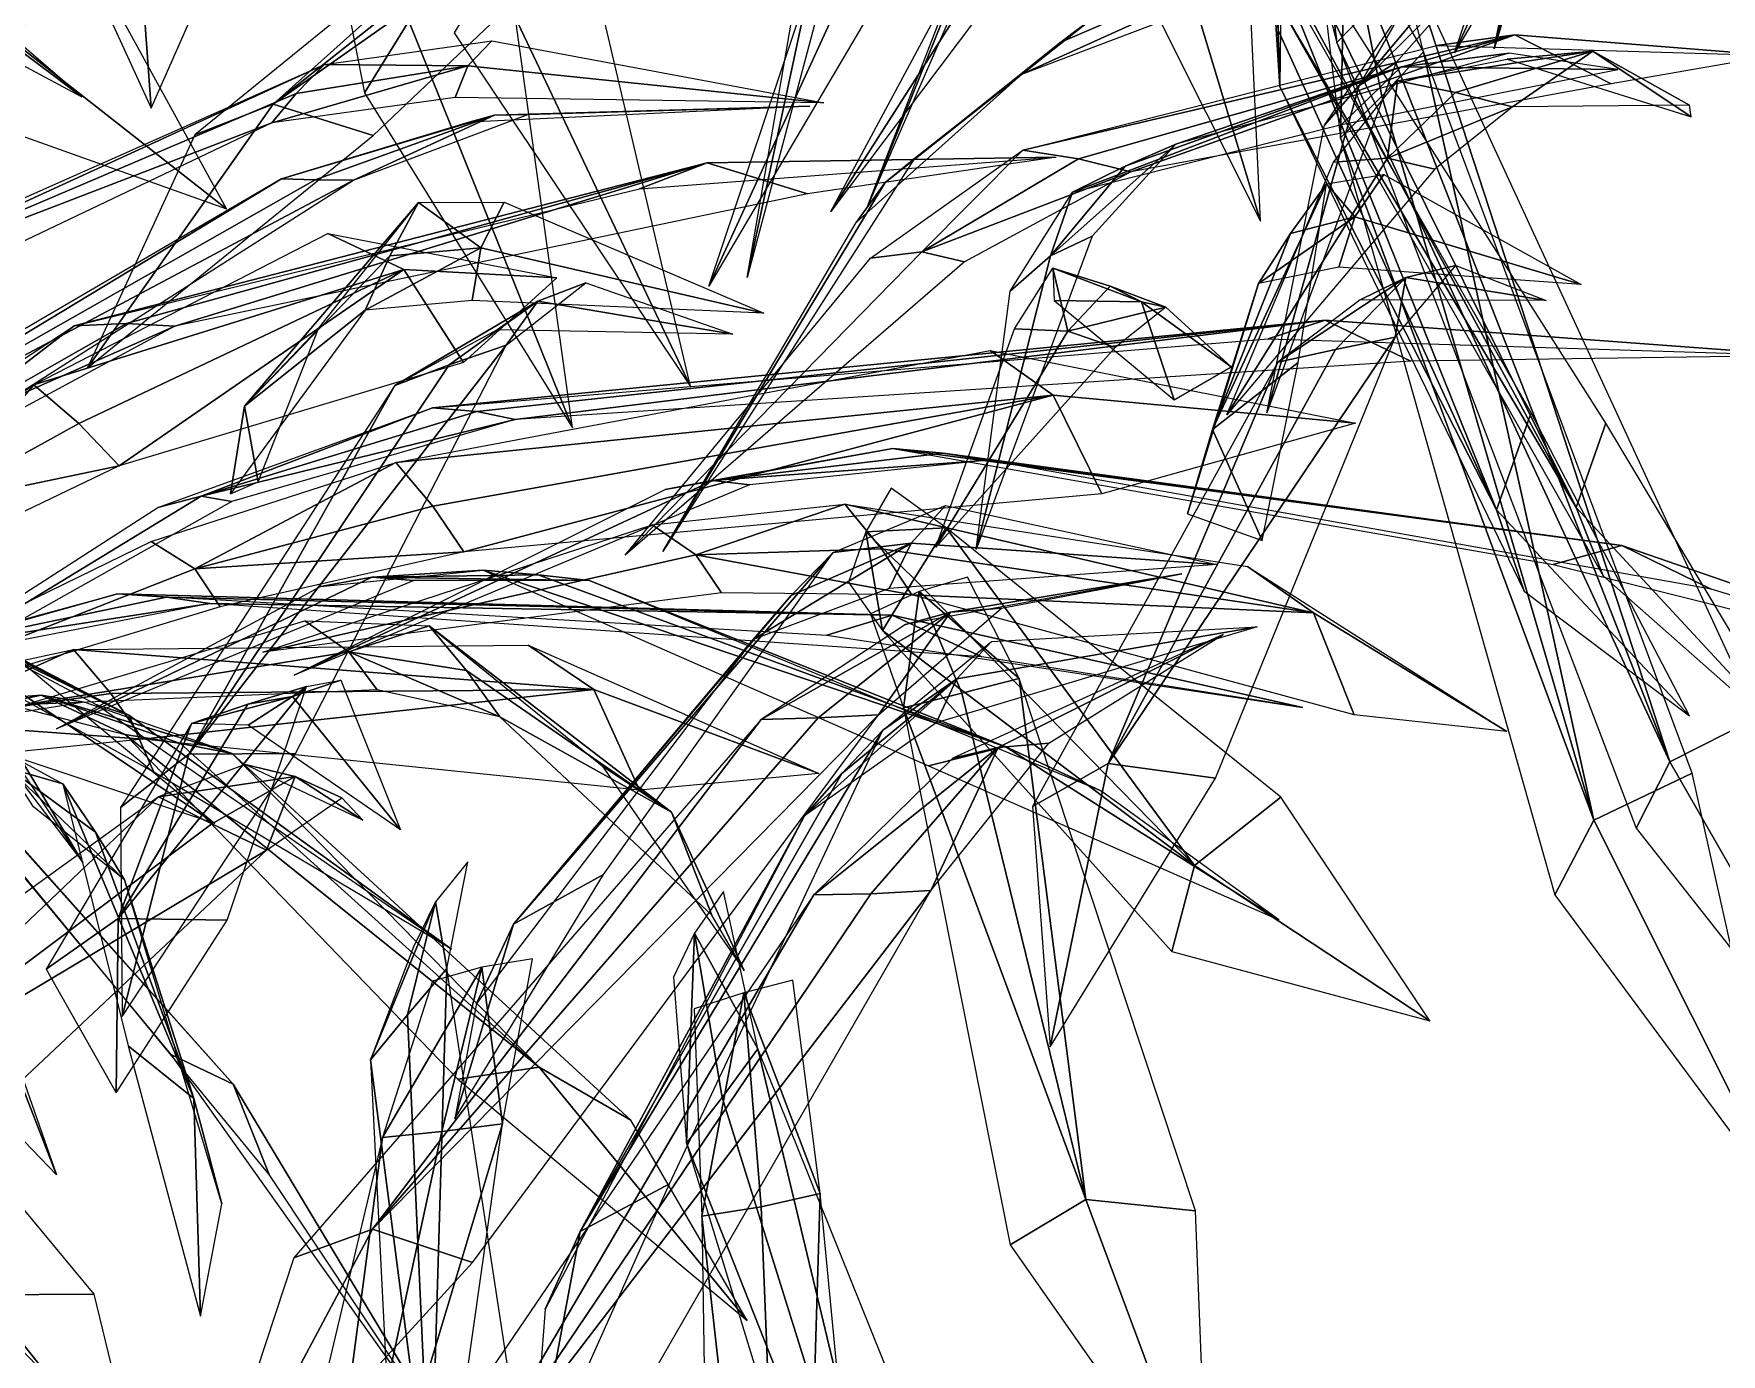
# Model space of a CAD drawing. Extents: x -26.4 to 26.4, y -33.5 to 33.5.
# Drawn here: x 4.64 to 16.14, y -25.41 to -16.41 of the extents above; entities that cross this region are included whole.
import ezdxf

# ---------------------------------------------------------------- set-up
doc = ezdxf.new("R2010")
doc.units = 0

msp = doc.modelspace()

# ---------------------------------------------------------------- linework, layer by layer
at = {"layer": 'weed040', "color": 3}
for points in [[(5.86206, -11.55541, -7.50091), (6.89074, -16.81091, 0.04925), (7.1936, -16.32238, 0.23016)], [(16.02697, -13.15429, -8.16522), (19.07897, -16.5487, -0.19024), (16.2705, -12.82141, -8.20953)], [(15.38317, -13.27258, -5.42523), (15.60876, -13.14404, -5.66107), (14.59216, -16.51245, -9.31915)], [(15.77795, -13.47839, -8.18682), (19.07897, -16.5487, -0.19024), (16.02697, -13.15429, -8.16522)], [(14.59216, -16.51245, -9.31915), (15.17553, -13.53186, -5.26556), (15.38317, -13.27258, -5.42523)], [(15.77795, -13.47839, -8.18682), (18.86657, -17.11267, -0.25213), (19.07897, -16.5487, -0.19024)], [(15.62817, -13.7069, -5.2033), (15.94604, -13.7893, -5.32598), (14.32116, -16.53955, -9.27117)], [(14.32116, -16.53955, -9.27117), (15.26416, -13.75634, -5.14727), (15.62817, -13.7069, -5.2033)], [(2.98144, -14.0039, -7.6137), (4.45214, -16.42749, 1.22808), (5.07434, -16.00634, 1.25848)], [(11.68811, -14.1936, -7.23834), (11.85949, -14.0603, -7.51336), (10.3225, -17.57958, -10.83526)], [(10.3225, -17.57958, -10.83526), (11.53283, -14.45581, -7.03179), (11.68811, -14.1936, -7.23834)], [(8.96679, -14.46899, -3.92376), (5.73315, -17.09875, 4.34051), (6.26892, -16.88818, 4.513)], [(9.35388, -14.44628, -3.79302), (6.26892, -16.88818, 4.513), (9.76513, -14.42761, -3.72967)], [(9.76513, -14.42761, -3.72967), (6.26892, -16.88818, 4.513), (6.95007, -17.10351, 4.75506)], [(8.96679, -14.46899, -3.92376), (6.26892, -16.88818, 4.513), (9.35388, -14.44628, -3.79302)], [(10.07092, -17.6195, -10.73199), (11.65478, -14.67187, -6.92889), (11.99426, -14.60925, -7.05743)], [(11.99426, -14.60925, -7.05743), (12.28503, -14.67773, -7.24053), (10.07092, -17.6195, -10.73199)], [(11.3728, -16.6842, -5.19012), (15.97167, -14.60449, 2.47869), (11.63793, -16.46594, -5.41058)], [(11.3728, -16.6842, -5.19012), (15.72155, -15.03735, 2.81304), (15.97167, -14.60449, 2.47869)], [(11.63793, -16.46594, -5.41058), (15.97167, -14.60449, 2.47869), (11.88732, -16.27697, -5.69)], [(12.99841, -17.68688, 5.16192), (12.86181, -14.70373, 1.42181), (12.17773, -14.96118, 1.2431)], [(13.15515, -15.06079, -11.6336), (13.52062, -16.46777, -10.5368), (13.31994, -14.82788, -11.46405)], [(13.52062, -16.46777, -10.5368), (13.76745, -16.21398, -10.4284), (13.31994, -14.82788, -11.46405)], [(10.13647, -15.09667, -6.19354), (10.33569, -14.92675, -6.42242), (9.5, -18.07031, -10.3189)], [(12.99841, -17.68688, 5.16192), (12.17773, -14.96118, 1.2431), (11.87817, -15.45007, 1.04754)], [(9.5, -18.07031, -10.3189), (9.96435, -15.38818, -6.04595), (10.13647, -15.09667, -6.19354)], [(5.43725, -16.91638, 7.76605), (5.32153, -15.33837, 3.18804), (4.7257, -15.36254, 3.26678)], [(5.43725, -16.91638, 7.76605), (5.94555, -15.76245, 3.15216), (5.32153, -15.33837, 3.18804)], [(13.57739, -15.58374, -9.6026), (14.11059, -16.53259, -6.97686), (13.80737, -15.31787, -9.57769)], [(4.96264, -16.83837, 7.99163), (3.21142, -15.52075, 3.67144), (2.67932, -15.61376, 3.93328)], [(4.96264, -16.83837, 7.99163), (3.84057, -15.87011, 3.44256), (3.21142, -15.52075, 3.67144)], [(9.23852, -18.12963, -10.26544), (10.08337, -15.61193, -5.94927), (10.43676, -15.52185, -6.01519)], [(10.43676, -15.52185, -6.01519), (10.7539, -15.55517, -6.15911), (9.23852, -18.12963, -10.26544)], [(13.13244, -16.77136, -6.99407), (13.12109, -16.38354, -6.85968), (13.04821, -15.44055, -9.58428)], [(13.1427, -15.75659, -9.74835), (13.13244, -16.77136, -6.99407), (13.04821, -15.44055, -9.58428)], [(13.1134, -15.87963, -10.20611), (15.15209, -19.63916, -3.08587), (13.10278, -15.51892, -10.09881)], [(13.10278, -15.51892, -10.09881), (15.15209, -19.63916, -3.08587), (15.35351, -19.06274, -2.78631)], [(13.39392, -15.8562, -9.77178), (13.54516, -17.11743, -7.12335), (13.57739, -15.58374, -9.6026)], [(13.54516, -17.11743, -7.12335), (13.82788, -16.83435, -7.02117), (13.57739, -15.58374, -9.6026)], [(13.57739, -15.58374, -9.6026), (13.82788, -16.83435, -7.02117), (14.11059, -16.53259, -6.97686)], [(9.11328, -18.81408, -1.56939), (8.38305, -15.71044, -4.48883), (7.76416, -15.96789, -4.60711)], [(13.67224, -16.7622, -6.33892), (14.62915, -15.80822, -3.8366), (13.92346, -16.60546, -6.51837)], [(13.67224, -16.7622, -6.33892), (14.31567, -15.99353, -3.63629), (14.62915, -15.80822, -3.8366)], [(9.11328, -18.81408, -1.56939), (7.76416, -15.96789, -4.60711), (7.50268, -16.40148, -4.80999)], [(13.12878, -16.21325, -10.36578), (15.15209, -19.63916, -3.08587), (13.1134, -15.87963, -10.20611)], [(13.12109, -16.38354, -6.85968), (14.609, -19.6549, 1.59759), (13.12585, -15.97485, -6.79083)], [(13.12585, -15.97485, -6.79083), (14.609, -19.6549, 1.59759), (14.84411, -18.99353, 1.86639)], [(13.76745, -16.21398, -10.4284), (15.79003, -21.37316, -4.24053), (14.01464, -15.93347, -10.3764)], [(14.01464, -15.93347, -10.3764), (15.79003, -21.37316, -4.24053), (16.38769, -21.07031, -4.12445)], [(5.94921, -17.60229, 5.68048), (5.07434, -16.00634, 1.25848), (4.45214, -16.42749, 1.22808)], [(8.30981, -19.09423, 4.04205), (7.88684, -16.05615, 0.36968), (7.1936, -16.32238, 0.23016)], [(13.9945, -16.20227, -3.4942), (14.31567, -15.99353, -3.63629), (13.67224, -16.7622, -6.33892)], [(13.12878, -16.21325, -10.36578), (15.3352, -20.10498, -3.29718), (15.15209, -19.63916, -3.08587)], [(13.4353, -17.03173, -6.25762), (13.9945, -16.20227, -3.4942), (13.67224, -16.7622, -6.33892)], [(13.52062, -16.46777, -10.5368), (15.79003, -21.37316, -4.24053), (13.76745, -16.21398, -10.4284)], [(8.30981, -19.09423, 4.04205), (7.1936, -16.32238, 0.23016), (6.89074, -16.81091, 0.04925)], [(10.44152, -17.42211, -7.8565), (11.63793, -16.46594, -5.41058), (11.88732, -16.27697, -5.69)], [(10.44152, -17.42211, -7.8565), (11.88732, -16.27697, -5.69), (10.63891, -17.26135, -8.0982)], [(5.94921, -17.60229, 5.68048), (4.45214, -16.42749, 1.22808), (4.25292, -16.99877, 1.21563)], [(11.38012, -17.20275, -4.99493), (14.73242, -16.41613, 3.51617), (11.75878, -17.26135, -5.14068)], [(11.38012, -17.20275, -4.99493), (14.20178, -16.48937, 3.79412), (14.73242, -16.41613, 3.51617)], [(11.75878, -17.26135, -5.14068), (14.73242, -16.41613, 3.51617), (12.11437, -17.3496, -5.34063)], [(12.11437, -17.3496, -5.34063), (14.73242, -16.41613, 3.51617), (15.39086, -16.75085, 3.37188)], [(13.13244, -16.77136, -6.99407), (14.609, -19.6549, 1.59759), (13.12109, -16.38354, -6.85968)], [(16.49938, -16.55749, 8.02496), (14.73242, -16.41613, 3.51617), (14.20178, -16.48937, 3.79412)], [(16.49938, -16.55749, 8.02496), (15.39086, -16.75085, 3.37188), (14.73242, -16.41613, 3.51617)], [(7.5957, -16.6278, -11.29962), (6.61682, -16.61755, -9.52532), (7.7583, -16.45605, -11.22528)], [(7.5957, -16.6278, -11.29962), (7.7583, -16.45605, -11.22528), (10.02221, -16.87976, -12.87542)], [(11.3728, -16.6842, -5.19012), (11.63793, -16.46594, -5.41058), (10.44152, -17.42211, -7.8565)], [(12.42272, -17.16137, -3.57037), (13.95861, -16.63439, 5.56988), (14.69543, -16.54138, 5.45672)], [(13.52062, -16.46777, -10.5368), (15.56005, -21.82543, -4.44158), (15.79003, -21.37316, -4.24053)], [(13.82788, -16.83435, -7.02117), (15.27185, -21.76904, 0.60003), (14.11059, -16.53259, -6.97686)], [(13.93444, -16.72924, -3.3305), (15.26599, -16.52746, 5.74786), (14.32995, -16.80834, -3.38946)], [(13.93444, -16.72924, -3.3305), (14.68151, -16.58166, 5.89324), (15.26599, -16.52746, 5.74786)], [(15.43518, -16.65197, 10.18267), (14.69543, -16.54138, 5.45672), (13.95861, -16.63439, 5.56988)], [(14.11059, -16.53259, -6.97686), (15.27185, -21.76904, 0.60003), (15.94238, -21.45043, 0.73626)], [(14.32995, -16.80834, -3.38946), (15.26599, -16.52746, 5.74786), (14.71777, -16.90686, -3.51031)], [(15.93469, -16.9746, 10.52545), (15.26599, -16.52746, 5.74786), (14.68151, -16.58166, 5.89324)], [(14.71777, -16.90686, -3.51031), (15.26599, -16.52746, 5.74786), (15.92333, -16.89477, 5.74163)], [(15.93469, -16.9746, 10.52545), (15.92333, -16.89477, 5.74163), (15.26599, -16.52746, 5.74786)], [(6.42382, -16.81567, -9.62567), (3.12353, -18.22082, -4.1651), (6.61682, -16.61755, -9.52532)], [(6.61682, -16.61755, -9.52532), (3.12353, -18.22082, -4.1651), (3.49487, -18.00476, -3.84136)], [(6.2583, -17.01672, -9.75823), (6.42382, -16.81567, -9.62567), (7.5957, -16.6278, -11.29962)], [(7.50927, -16.84387, -11.42376), (6.2583, -17.01672, -9.75823), (7.5957, -16.6278, -11.29962)], [(7.5957, -16.6278, -11.29962), (6.42382, -16.81567, -9.62567), (6.61682, -16.61755, -9.52532)], [(10.02221, -16.87976, -12.87542), (7.50927, -16.84387, -11.42376), (7.5957, -16.6278, -11.29962)], [(11.71887, -17.48803, -3.29278), (13.55102, -17.02844, 5.76947), (13.95861, -16.63439, 5.56988)], [(11.71887, -17.48803, -3.29278), (13.95861, -16.63439, 5.56988), (12.07629, -17.31188, -3.40045)], [(12.07629, -17.31188, -3.40045), (13.95861, -16.63439, 5.56988), (12.42272, -17.16137, -3.57037)], [(13.67224, -16.7622, -6.33892), (13.92346, -16.60546, -6.51837), (13.04272, -18.99353, -10.90924)], [(15.43518, -16.65197, 10.18267), (13.95861, -16.63439, 5.56988), (13.55102, -17.02844, 5.76947)], [(10.24377, -17.69531, -7.71038), (11.3728, -16.6842, -5.19012), (10.44152, -17.42211, -7.8565)], [(13.04272, -18.99353, -10.90924), (13.4353, -17.03173, -6.25762), (13.67224, -16.7622, -6.33892)], [(13.13244, -16.77136, -6.99407), (14.7976, -20.20935, 1.44195), (14.609, -19.6549, 1.59759)], [(13.49682, -17.28479, -6.18402), (13.93444, -16.72924, -3.3305), (13.86523, -17.25732, -6.19976)], [(13.93444, -16.72924, -3.3305), (14.32995, -16.80834, -3.38946), (13.86523, -17.25732, -6.19976)], [(6.2583, -17.01672, -9.75823), (3.12353, -18.22082, -4.1651), (6.42382, -16.81567, -9.62567)], [(5.00146, -18.68701, 8.82623), (6.95007, -17.10351, 4.75506), (6.26892, -16.88818, 4.513)], [(5.00146, -18.68701, 8.82623), (6.26892, -16.88818, 4.513), (5.73315, -17.09875, 4.34051)], [(9.92663, -16.90246, -12.9754), (7.60485, -17.01196, -11.34869), (7.7777, -16.96398, -11.1557)], [(7.7777, -16.96398, -11.1557), (8.00512, -16.95959, -11.04876), (9.92663, -16.90246, -12.9754)], [(13.54516, -17.11743, -7.12335), (15.27185, -21.76904, 0.60003), (13.82788, -16.83435, -7.02117)], [(13.86523, -17.25732, -6.19976), (14.32995, -16.80834, -3.38946), (14.71777, -16.90686, -3.51031)], [(13.86523, -17.25732, -6.19976), (14.71777, -16.90686, -3.51031), (14.1875, -17.33276, -6.31146)], [(6.2583, -17.01672, -9.75823), (2.95471, -18.59033, -4.28961), (3.12353, -18.22082, -4.1651)], [(6.32421, -17.39685, -9.74725), (6.55456, -17.40417, -9.5722), (7.7777, -16.96398, -11.1557)], [(7.60485, -17.01196, -11.34869), (6.32421, -17.39685, -9.74725), (7.7777, -16.96398, -11.1557)], [(7.7777, -16.96398, -11.1557), (6.55456, -17.40417, -9.5722), (6.81604, -17.40783, -9.4367)], [(7.7777, -16.96398, -11.1557), (6.81604, -17.40783, -9.4367), (8.00512, -16.95959, -11.04876)], [(13.54516, -17.11743, -7.12335), (15.00524, -22.27917, 0.42059), (15.27185, -21.76904, 0.60003)], [(11.60607, -17.25, 9.71099), (9.2279, -17.28845, 5.48822), (8.76611, -17.46606, 5.83062)], [(11.60607, -17.25, 9.71099), (9.91015, -17.49902, 5.24285), (9.2279, -17.28845, 5.48822)], [(10.34082, -17.93957, -7.6408), (11.38012, -17.20275, -4.99493), (10.69018, -17.89562, -7.74298)], [(11.38012, -17.20275, -4.99493), (11.75878, -17.26135, -5.14068), (10.69018, -17.89562, -7.74298)], [(11.56726, -17.92199, -6.17449), (12.07629, -17.31188, -3.40045), (12.42272, -17.16137, -3.57037)], [(11.56726, -17.92199, -6.17449), (12.42272, -17.16137, -3.57037), (11.85107, -17.78833, -6.32904)], [(12.77062, -19.00634, -10.89056), (13.49682, -17.28479, -6.18402), (13.86523, -17.25732, -6.19976)], [(13.86523, -17.25732, -6.19976), (14.1875, -17.33276, -6.31146), (12.77062, -19.00634, -10.89056)], [(4.91064, -18.39916, -2.53289), (9.2279, -17.28845, 5.48822), (5.26806, -18.38452, -2.72955)], [(4.91064, -18.39916, -2.53289), (8.76611, -17.46606, 5.83062), (9.2279, -17.28845, 5.48822)], [(5.26806, -18.38452, -2.72955), (9.2279, -17.28845, 5.48822), (5.59838, -18.40246, -2.98077)], [(5.59838, -18.40246, -2.98077), (9.2279, -17.28845, 5.48822), (9.91015, -17.49902, 5.24285)], [(10.44152, -17.42211, -7.8565), (10.63891, -17.26135, -8.0982), (8.92578, -19.93908, -12.05621)], [(10.69018, -17.89562, -7.74298), (11.75878, -17.26135, -5.14068), (12.11437, -17.3496, -5.34063)], [(10.69018, -17.89562, -7.74298), (12.11437, -17.3496, -5.34063), (10.98095, -17.96337, -7.92315)], [(11.71887, -17.48803, -3.29278), (12.07629, -17.31188, -3.40045), (11.56726, -17.92199, -6.17449)], [(13.64294, -17.65759, -7.03729), (13.44958, -17.43164, -4.20977), (13.84033, -17.36938, -7.06732)], [(13.64294, -17.65759, -7.03729), (13.84033, -17.36938, -7.06732), (15.18542, -18.11718, -11.90203)], [(6.32421, -17.39685, -9.74725), (2.26879, -19.7677, -5.13739), (2.59582, -19.65124, -4.88836)], [(6.32421, -17.39685, -9.74725), (2.59582, -19.65124, -4.88836), (6.55456, -17.40417, -9.5722)], [(6.55456, -17.40417, -9.5722), (2.59582, -19.65124, -4.88836), (6.81604, -17.40783, -9.4367)], [(6.81604, -17.40783, -9.4367), (2.59582, -19.65124, -4.88836), (2.99609, -19.84094, -4.591)], [(8.92578, -19.93908, -12.05621), (10.24377, -17.69531, -7.71038), (10.44152, -17.42211, -7.8565)], [(13.44958, -17.43164, -4.20977), (12.67175, -19.10632, 4.88946), (13.25622, -18.65039, 5.03778)], [(13.20495, -17.77038, -4.18707), (12.67175, -19.10632, 4.88946), (13.44958, -17.43164, -4.20977)], [(13.64294, -17.65759, -7.03729), (13.20495, -17.77038, -4.18707), (13.44958, -17.43164, -4.20977)], [(7.25878, -17.55908, -3.20599), (6.07153, -18.94848, 5.89471), (6.5769, -18.41894, 6.05914)], [(7.06359, -17.92382, -3.18585), (6.07153, -18.94848, 5.89471), (7.25878, -17.55908, -3.20599)], [(7.68395, -17.86816, -5.99981), (7.06359, -17.92382, -3.18585), (7.25878, -17.55908, -3.20599)], [(7.68395, -17.86816, -5.99981), (7.25878, -17.55908, -3.20599), (7.84216, -17.55615, -6.03094)], [(7.68395, -17.86816, -5.99981), (7.84216, -17.55615, -6.03094), (9.61389, -18.31384, -10.72943)], [(11.2937, -18.16333, -6.12322), (11.71887, -17.48803, -3.29278), (11.56726, -17.92199, -6.17449)], [(12.98559, -18.11059, -4.23248), (13.20495, -17.77038, -4.18707), (13.64294, -17.65759, -7.03729)], [(13.53271, -18.00109, -7.11822), (12.98559, -18.11059, -4.23248), (13.64294, -17.65759, -7.03729)], [(15.18542, -18.11718, -11.90203), (13.53271, -18.00109, -7.11822), (13.64294, -17.65759, -7.03729)], [(4.63598, -18.80163, -2.27178), (6.64135, -17.76965, 6.70697), (7.15808, -18.01611, 6.52056)], [(8.20178, -18.07214, 11.25054), (7.15808, -18.01611, 6.52056), (6.64135, -17.76965, 6.70697)], [(11.56726, -17.92199, -6.17449), (11.85107, -17.78833, -6.32904), (11.06115, -19.92553, -10.86273)], [(12.98559, -18.11059, -4.23248), (12.67175, -19.10632, 4.88946), (13.20495, -17.77038, -4.18707)], [(6.8944, -18.29223, -3.22576), (6.07153, -18.94848, 5.89471), (7.06359, -17.92382, -3.18585)], [(7.625, -18.22741, -6.06903), (6.8944, -18.29223, -3.22576), (7.68395, -17.86816, -5.99981)], [(6.8944, -18.29223, -3.22576), (7.06359, -17.92382, -3.18585), (7.68395, -17.86816, -5.99981)], [(9.61389, -18.31384, -10.72943), (7.625, -18.22741, -6.06903), (7.68395, -17.86816, -5.99981)], [(8.66723, -19.96398, -11.97271), (10.34082, -17.93957, -7.6408), (10.69018, -17.89562, -7.74298)], [(10.69018, -17.89562, -7.74298), (10.98095, -17.96337, -7.92315), (8.66723, -19.96398, -11.97271)], [(11.06115, -19.92553, -10.86273), (11.2937, -18.16333, -6.12322), (11.56726, -17.92199, -6.17449)], [(4.63598, -18.80163, -2.27178), (7.15808, -18.01611, 6.52056), (4.94323, -19.06604, -2.33917)], [(4.94323, -19.06604, -2.33917), (7.15808, -18.01611, 6.52056), (5.21716, -19.35424, -2.45709)], [(5.21716, -19.35424, -2.45709), (7.15808, -18.01611, 6.52056), (7.5664, -18.64965, 6.54144)], [(8.20178, -18.07214, 11.25054), (7.5664, -18.64965, 6.54144), (7.15808, -18.01611, 6.52056)], [(11.32153, -18.42077, -6.05291), (11.58447, -18.00732, -3.15911), (11.68701, -18.43725, -6.04083)], [(11.58447, -18.00732, -3.15911), (11.59289, -18.22814, 6.09722), (12.18798, -18.23657, 6.00164)], [(11.58447, -18.00732, -3.15911), (12.18798, -18.23657, 6.00164), (11.97448, -18.12963, -3.18548)], [(11.58447, -18.00732, -3.15911), (11.97448, -18.12963, -3.18548), (11.68701, -18.43725, -6.04083)], [(13.98937, -18.07067, -6.96002), (13.91833, -18.47827, -4.14276), (14.33142, -17.98974, -6.95782)], [(13.98937, -18.07067, -6.96002), (14.33142, -17.98974, -6.95782), (14.94738, -18.22741, -11.99066)], [(8.0725, -18.23217, -5.87933), (7.85754, -18.531, -3.05914), (8.39953, -18.10693, -5.86285)], [(8.0725, -18.23217, -5.87933), (8.39953, -18.10693, -5.86285), (9.40148, -18.45776, -10.82684)], [(11.68701, -18.43725, -6.04083), (11.97448, -18.12963, -3.18548), (12.35461, -18.27246, -3.27923)], [(11.97448, -18.12963, -3.18548), (12.18798, -18.23657, 6.00164), (12.35461, -18.27246, -3.27923)], [(12.98559, -18.11059, -4.23248), (12.50109, -19.68164, 4.87811), (12.67175, -19.10632, 4.88946)], [(13.67846, -18.22338, -7.08892), (13.11853, -18.64746, -4.23614), (13.98937, -18.07067, -6.96002)], [(13.11853, -18.64746, -4.23614), (13.51, -18.56176, -4.15594), (13.98937, -18.07067, -6.96002)], [(13.98937, -18.07067, -6.96002), (13.51, -18.56176, -4.15594), (13.91833, -18.47827, -4.14276)], [(14.94738, -18.22741, -11.99066), (13.67846, -18.22338, -7.08892), (13.98937, -18.07067, -6.96002)], [(6.8944, -18.29223, -3.22576), (5.97741, -19.54431, 5.8991), (6.07153, -18.94848, 5.89471)], [(7.09802, -18.80566, -3.19317), (7.46752, -18.66613, -3.0932), (8.0725, -18.23217, -5.87933)], [(7.79418, -18.42663, -6.02325), (7.09802, -18.80566, -3.19317), (8.0725, -18.23217, -5.87933)], [(8.0725, -18.23217, -5.87933), (7.46752, -18.66613, -3.0932), (7.85754, -18.531, -3.05914)], [(9.40148, -18.45776, -10.82684), (7.79418, -18.42663, -6.02325), (8.0725, -18.23217, -5.87933)], [(12.40991, -18.90344, 10.79351), (12.18798, -18.23657, 6.00164), (11.59289, -18.22814, 6.09722)], [(11.68701, -18.43725, -6.04083), (12.35461, -18.27246, -3.27923), (12.00964, -18.54785, -6.13275)], [(12.35461, -18.27246, -3.27923), (12.18798, -18.23657, 6.00164), (12.79846, -18.67858, 6.0324)], [(12.40991, -18.90344, 10.79351), (12.79846, -18.67858, 6.0324), (12.18798, -18.23657, 6.00164)], [(3.64941, -19.22863, -5.05499), (4.91064, -18.39916, -2.53289), (3.97314, -19.12133, -5.20074)], [(3.97314, -19.12133, -5.20074), (5.26806, -18.38452, -2.72955), (5.59838, -18.40246, -2.98077)], [(4.91064, -18.39916, -2.53289), (5.26806, -18.38452, -2.72955), (3.97314, -19.12133, -5.20074)], [(3.97314, -19.12133, -5.20074), (5.59838, -18.40246, -2.98077), (4.24487, -19.12939, -5.42083)], [(7.35363, -18.95874, -3.85638), (13.44152, -18.36181, 2.98297), (7.65612, -18.9851, -4.12847)], [(7.35363, -18.95874, -3.85638), (13.05078, -18.48962, 3.42169), (13.44152, -18.36181, 2.98297)], [(7.65612, -18.9851, -4.12847), (13.44152, -18.36181, 2.98297), (7.9187, -19.03857, -4.44525)], [(7.9187, -19.03857, -4.44525), (13.44152, -18.36181, 2.98297), (14.02526, -18.64013, 2.59625)], [(16.69018, -18.60241, 6.5711), (13.44152, -18.36181, 2.98297), (13.05078, -18.48962, 3.42169)], [(16.69018, -18.60241, 6.5711), (14.02526, -18.64013, 2.59625), (13.44152, -18.36181, 2.98297)], [(6.16455, -19.46264, 10.70819), (6.5769, -18.41894, 6.05914), (6.07153, -18.94848, 5.89471)], [(10.78686, -19.90905, -10.86785), (11.32153, -18.42077, -6.05291), (11.68701, -18.43725, -6.04083)], [(11.68701, -18.43725, -6.04083), (12.00964, -18.54785, -6.13275), (10.78686, -19.90905, -10.86785)], [(13.51, -18.56176, -4.15594), (11.9602, -21.38452, 4.45294), (13.91833, -18.47827, -4.14276)], [(13.91833, -18.47827, -4.14276), (11.9602, -21.38452, 4.45294), (12.69335, -21.48413, 4.60382)], [(7.85754, -18.531, -3.05914), (5.69396, -21.3197, 5.52557), (6.42053, -21.31494, 5.72589)], [(7.46752, -18.66613, -3.0932), (5.69396, -21.3197, 5.52557), (7.85754, -18.531, -3.05914)], [(7.10314, -19.33154, -3.53338), (11.15527, -18.56835, 4.75286), (11.58593, -18.87231, 4.46392)], [(13.64624, -19.06384, 8.84454), (11.58593, -18.87231, 4.46392), (11.15527, -18.56835, 4.75286)], [(13.11853, -18.64746, -4.23614), (11.9602, -21.38452, 4.45294), (13.51, -18.56176, -4.15594)], [(0.71606, -18.66796, -9.58868), (5.28454, -21.05529, -5.58343), (0.84533, -18.80053, -9.81463)], [(0.71606, -18.66796, -9.58868), (5.06555, -20.98425, -5.22161), (5.28454, -21.05529, -5.58343)], [(7.09802, -18.80566, -3.19317), (5.69396, -21.3197, 5.52557), (7.46752, -18.66613, -3.0932)], [(13.11853, -18.64746, -4.23614), (11.44421, -21.67639, 4.35186), (11.9602, -21.38452, 4.45294)], [(13.01123, -19.86364, 9.66229), (13.25622, -18.65039, 5.03778), (12.67175, -19.10632, 4.88946)], [(0.84533, -18.80053, -9.81463), (5.28454, -21.05529, -5.58343), (0.93469, -18.92761, -10.06622)], [(3.6007, -19.46813, -4.9389), (4.63598, -18.80163, -2.27178), (3.93505, -19.62304, -4.98211)], [(4.63598, -18.80163, -2.27178), (4.94323, -19.06604, -2.33917), (3.93505, -19.62304, -4.98211)], [(7.09802, -18.80566, -3.19317), (5.22778, -21.68298, 5.40399), (5.69396, -21.3197, 5.52557)], [(0.93469, -18.92761, -10.06622), (5.28454, -21.05529, -5.58343), (5.4541, -21.44274, -5.91302)], [(5.48193, -19.63879, -6.01922), (7.35363, -18.95874, -3.85638), (5.77636, -19.56115, -6.23345)], [(7.35363, -18.95874, -3.85638), (7.65612, -18.9851, -4.12847), (5.77636, -19.56115, -6.23345)], [(6.16455, -19.46264, 10.70819), (6.07153, -18.94848, 5.89471), (5.97741, -19.54431, 5.8991)], [(7.10314, -19.33154, -3.53338), (11.58593, -18.87231, 4.46392), (7.35729, -19.62963, -3.65899)], [(7.35729, -19.62963, -3.65899), (11.58593, -18.87231, 4.46392), (7.56713, -19.94165, -3.83184)], [(7.56713, -19.94165, -3.83184), (11.58593, -18.87231, 4.46392), (11.91845, -19.54431, 4.40972)], [(13.64624, -19.06384, 8.84454), (11.91845, -19.54431, 4.40972), (11.58593, -18.87231, 4.46392)], [(3.93505, -19.62304, -4.98211), (4.94323, -19.06604, -2.33917), (5.21716, -19.35424, -2.45709)], [(5.77636, -19.56115, -6.23345), (7.65612, -18.9851, -4.12847), (7.9187, -19.03857, -4.44525)], [(5.77636, -19.56115, -6.23345), (7.9187, -19.03857, -4.44525), (5.98693, -19.59777, -6.50885)], [(15.92443, -21.05895, 6.04376), (14.84411, -18.99353, 1.86639), (14.609, -19.6549, 1.59759)], [(16.69384, -21.30432, 0.65936), (15.35351, -19.06274, -2.78631), (15.15209, -19.63916, -3.08587)], [(13.01123, -19.86364, 9.66229), (12.67175, -19.10632, 4.88946), (12.50109, -19.68164, 4.87811)], [(8.94042, -19.51684, -6.63629), (10.49389, -19.23559, -4.15924), (9.26599, -19.45458, -6.79669)], [(10.49389, -19.23559, -4.15924), (10.8363, -19.26782, -4.38482), (9.26599, -19.45458, -6.79669)], [(9.26599, -19.45458, -6.79669), (10.8363, -19.26782, -4.38482), (11.14099, -19.31469, -4.66241)], [(9.26599, -19.45458, -6.79669), (11.14099, -19.31469, -4.66241), (9.51501, -19.48425, -7.03985)], [(10.49389, -19.23559, -4.15924), (15.46374, -19.89733, 3.53192), (10.8363, -19.26782, -4.38482)], [(10.49389, -19.23559, -4.15924), (14.99426, -20.02807, 3.89263), (15.46374, -19.89733, 3.53192)], [(10.8363, -19.26782, -4.38482), (15.46374, -19.89733, 3.53192), (11.14099, -19.31469, -4.66241)], [(11.14099, -19.31469, -4.66241), (15.46374, -19.89733, 3.53192), (16.07275, -20.19433, 3.20709)], [(3.93505, -19.62304, -4.98211), (5.21716, -19.35424, -2.45709), (4.16577, -19.85815, -5.09783)], [(5.43615, -19.8695, -5.89324), (7.10314, -19.33154, -3.53338), (5.73388, -20.05664, -6.00531)], [(7.10314, -19.33154, -3.53338), (7.35729, -19.62963, -3.65899), (5.73388, -20.05664, -6.00531)], [(2.40502, -19.5509, -4.36505), (5.57055, -23.36865, 3.45025), (5.99462, -23.56933, 3.06829)], [(2.40502, -19.5509, -4.36505), (5.99462, -23.56933, 3.06829), (2.63024, -19.79333, -4.60821)], [(6.41174, -20.7821, -10.83819), (8.94042, -19.51684, -6.63629), (9.26599, -19.45458, -6.79669)], [(9.26599, -19.45458, -6.79669), (9.51501, -19.48425, -7.03985), (6.41174, -20.7821, -10.83819)], [(10.30895, -19.80468, -10.01092), (10.85644, -19.77648, -7.22186), (10.48071, -19.50732, -10.06915)], [(5.77636, -19.56115, -6.23345), (5.98693, -19.59777, -6.50885), (2.49731, -21.5581, -9.62933)], [(2.49731, -21.5581, -9.62933), (5.48193, -19.63879, -6.01922), (5.77636, -19.56115, -6.23345)], [(5.73388, -20.05664, -6.00531), (7.35729, -19.62963, -3.65899), (7.56713, -19.94165, -3.83184)], [(8.85107, -19.75561, -6.54583), (10.1665, -19.61462, -3.92083), (9.15026, -19.96142, -6.63116)], [(10.1665, -19.61462, -3.92083), (10.41479, -19.92004, -4.03875), (9.15026, -19.96142, -6.63116)], [(10.61767, -19.88085, -7.67449), (10.08557, -19.94458, -4.88031), (10.85168, -19.62414, -7.64483)], [(10.1665, -19.61462, -3.92083), (13.35986, -20.35729, 4.65692), (10.41479, -19.92004, -4.03875)], [(10.1665, -19.61462, -3.92083), (12.91162, -20.04052, 4.9096), (13.35986, -20.35729, 4.65692)], [(10.61767, -19.88085, -7.67449), (10.85168, -19.62414, -7.64483), (12.70068, -20.02807, -11.22894)], [(15.92443, -21.05895, 6.04376), (14.609, -19.6549, 1.59759), (14.7976, -20.20935, 1.44195)], [(16.69384, -21.30432, 0.65936), (15.15209, -19.63916, -3.08587), (15.3352, -20.10498, -3.29718)], [(6.19824, -20.6239, -10.76715), (8.85107, -19.75561, -6.54583), (9.15026, -19.96142, -6.63116)], [(10.30895, -19.80468, -10.01092), (10.63891, -20.12585, -7.16363), (10.85644, -19.77648, -7.22186)], [(10.63891, -20.12585, -7.16363), (12.55053, -22.07995, 1.61114), (10.85644, -19.77648, -7.22186)], [(10.85644, -19.77648, -7.22186), (12.55053, -22.07995, 1.61114), (13.13903, -21.61267, 1.63897)], [(2.27941, -21.41052, -9.54364), (5.43615, -19.8695, -5.89324), (5.73388, -20.05664, -6.00531)], [(2.63024, -19.79333, -4.60821), (5.99462, -23.56933, 3.06829), (2.81958, -20.02148, -4.89935)], [(9.53955, -20.5393, -5.04803), (9.79882, -20.23937, -4.93267), (10.61767, -19.88085, -7.67449)], [(10.46862, -20.19067, -7.81036), (9.53955, -20.5393, -5.04803), (10.61767, -19.88085, -7.67449)], [(10.61767, -19.88085, -7.67449), (9.79882, -20.23937, -4.93267), (10.08557, -19.94458, -4.88031)], [(10.1903, -20.14746, -10.08416), (10.42285, -20.47631, -7.17608), (10.30895, -19.80468, -10.01092)], [(10.42285, -20.47631, -7.17608), (10.63891, -20.12585, -7.16363), (10.30895, -19.80468, -10.01092)], [(12.70068, -20.02807, -11.22894), (10.46862, -20.19067, -7.81036), (10.61767, -19.88085, -7.67449)], [(18.06823, -20.79675, 7.51556), (15.46374, -19.89733, 3.53192), (14.99426, -20.02807, 3.89263)], [(18.06823, -20.79675, 7.51556), (16.07275, -20.19433, 3.20709), (15.46374, -19.89733, 3.53192)], [(4.9707, -22.05834, 9.37884), (3.85852, -20.21044, 5.0418), (3.38391, -19.97863, 5.33514)], [(5.73388, -20.05664, -6.00531), (7.56713, -19.94165, -3.83184), (5.90563, -20.31591, -6.16571)], [(9.15026, -19.96142, -6.63116), (9.32421, -20.21997, -6.79193), (6.19824, -20.6239, -10.76715)], [(9.79882, -20.23937, -4.93267), (7.90551, -22.47912, 3.77655), (10.08557, -19.94458, -4.88031)], [(10.08557, -19.94458, -4.88031), (7.90551, -22.47912, 3.77655), (8.51965, -22.14001, 4.04974)], [(9.15026, -19.96142, -6.63116), (10.41479, -19.92004, -4.03875), (10.62243, -20.23388, -4.2138)], [(9.15026, -19.96142, -6.63116), (10.62243, -20.23388, -4.2138), (9.32421, -20.21997, -6.79193)], [(10.41479, -19.92004, -4.03875), (13.35986, -20.35729, 4.65692), (10.62243, -20.23388, -4.2138)], [(5.73388, -20.05664, -6.00531), (5.90563, -20.31591, -6.16571), (2.27941, -21.41052, -9.54364)], [(2.81958, -20.02148, -4.89935), (5.99462, -23.56933, 3.06829), (6.24035, -24.18603, 2.7116)], [(4.79016, -21.14648, -11.66949), (6.59008, -20.17639, -7.03546), (6.93981, -20.11267, -7.13177)], [(6.93981, -20.11267, -7.13177), (7.22729, -20.13647, -7.33282), (4.79016, -21.14648, -11.66949)], [(6.59008, -20.17639, -7.03546), (7.6997, -20.06652, -4.31927), (6.93981, -20.11267, -7.13177)], [(7.6997, -20.06652, -4.31927), (8.07397, -20.09655, -4.48077), (6.93981, -20.11267, -7.13177)], [(6.93981, -20.11267, -7.13177), (8.07397, -20.09655, -4.48077), (8.42297, -20.1372, -4.70599)], [(6.93981, -20.11267, -7.13177), (8.42297, -20.1372, -4.70599), (7.22729, -20.13647, -7.33282)], [(7.6997, -20.06652, -4.31927), (11.25817, -21.26879, 4.06109), (8.07397, -20.09655, -4.48077)], [(7.6997, -20.06652, -4.31927), (10.73522, -21.40063, 4.32586), (11.25817, -21.26879, 4.06109)], [(8.07397, -20.09655, -4.48077), (11.25817, -21.26879, 4.06109), (8.42297, -20.1372, -4.70599)], [(10.42285, -20.47631, -7.17608), (12.55053, -22.07995, 1.61114), (10.63891, -20.12585, -7.16363)], [(12.46374, -20.09033, -11.35894), (10.57922, -20.43676, -7.79754), (10.88684, -20.35217, -7.61444)], [(10.6726, -20.21154, -10.0578), (11.35449, -20.80444, -7.35955), (11.00146, -20.11376, -10.13909)], [(10.88684, -20.35217, -7.61444), (11.23364, -20.32543, -7.56646), (12.46374, -20.09033, -11.35894)], [(14.67932, -21.16625, 9.24554), (13.35986, -20.35729, 4.65692), (12.91162, -20.04052, 4.9096)], [(3.5736, -20.66931, -6.21514), (5.20727, -20.22729, -3.81317), (3.88964, -20.59606, -6.39093)], [(4.9707, -22.05834, 9.37884), (4.16979, -20.85791, 4.81805), (3.85852, -20.21044, 5.0418)], [(5.20727, -20.22729, -3.81317), (5.54162, -20.25, -4.04937), (3.88964, -20.59606, -6.39093)], [(5.20727, -20.22729, -3.81317), (10.4873, -20.37231, 3.69342), (5.54162, -20.25, -4.04937)], [(5.20727, -20.22729, -3.81317), (10.04235, -20.50854, 4.07354), (10.4873, -20.37231, 3.69342)], [(9.53955, -20.5393, -5.04803), (7.90551, -22.47912, 3.77655), (9.79882, -20.23937, -4.93267)], [(8.42297, -20.1372, -4.70599), (11.25817, -21.26879, 4.06109), (11.9104, -21.56945, 3.82965)], [(10.34155, -20.36389, -10.11236), (10.56494, -21.00439, -7.25482), (10.6726, -20.21154, -10.0578)], [(10.56494, -21.00439, -7.25482), (10.96228, -20.90515, -7.27532), (10.6726, -20.21154, -10.0578)], [(10.62243, -20.23388, -4.2138), (13.35986, -20.35729, 4.65692), (13.63818, -21.05163, 4.57928)], [(10.6726, -20.21154, -10.0578), (10.96228, -20.90515, -7.27532), (11.35449, -20.80444, -7.35955)], [(3.88964, -20.59606, -6.39093), (5.54162, -20.25, -4.04937), (5.83532, -20.29248, -4.33831)], [(3.88964, -20.59606, -6.39093), (5.83532, -20.29248, -4.33831), (4.13208, -20.62573, -6.64105)], [(5.87048, -21.79321, -1.50494), (4.22546, -20.68725, -4.32403), (4.13867, -20.34667, -4.07977)], [(5.54162, -20.25, -4.04937), (10.4873, -20.37231, 3.69342), (5.83532, -20.29248, -4.33831)], [(5.83532, -20.29248, -4.33831), (10.4873, -20.37231, 3.69342), (11.0996, -20.65759, 3.3554)], [(10.57922, -20.43676, -7.79754), (9.59521, -21.08459, -5.10443), (10.88684, -20.35217, -7.61444)], [(9.59521, -21.08459, -5.10443), (9.98303, -21.07141, -4.96966), (10.88684, -20.35217, -7.61444)], [(10.88684, -20.35217, -7.61444), (9.98303, -21.07141, -4.96966), (10.39501, -21.05273, -4.90264)], [(10.88684, -20.35217, -7.61444), (10.39501, -21.05273, -4.90264), (11.23364, -20.32543, -7.56646)], [(14.67932, -21.16625, 9.24554), (13.63818, -21.05163, 4.57928), (13.35986, -20.35729, 4.65692)], [(4.57189, -20.98388, -11.62701), (6.48352, -20.41186, -6.97357), (6.78417, -20.62316, -7.01934)], [(6.48352, -20.41186, -6.97357), (7.33093, -20.44445, -4.15704), (6.78417, -20.62316, -7.01934)], [(7.33093, -20.44445, -4.15704), (7.58544, -20.74987, -4.24932), (6.78417, -20.62316, -7.01934)], [(7.33093, -20.44445, -4.15704), (8.98327, -21.7163, 4.77996), (7.58544, -20.74987, -4.24932)], [(7.33093, -20.44445, -4.15704), (8.51049, -21.40063, 4.97149), (8.98327, -21.7163, 4.77996)], [(13.28735, -21.00292, 7.59649), (10.4873, -20.37231, 3.69342), (10.04235, -20.50854, 4.07354)], [(10.42285, -20.47631, -7.17608), (12.39526, -22.66442, 1.60052), (12.55053, -22.07995, 1.61114)], [(13.28735, -21.00292, 7.59649), (11.0996, -20.65759, 3.3554), (10.4873, -20.37231, 3.69342)], [(12.97753, -20.45288, -12.51617), (10.78833, -21.10693, -9.12322), (10.92822, -20.80627, -8.9577)], [(10.92822, -20.80627, -8.9577), (11.16442, -20.55139, -8.90313), (12.97753, -20.45288, -12.51617)], [(4.90588, -20.60595, -3.54913), (8.00622, -20.57775, 5.1762), (8.45483, -20.87988, 4.91217)], [(9.53955, -20.5393, -5.04803), (7.65466, -23.01965, 3.67034), (7.90551, -22.47912, 3.77655)], [(9.98852, -21.45227, 9.47406), (8.45483, -20.87988, 4.91217), (8.00622, -20.57775, 5.1762)], [(10.92822, -20.80627, -8.9577), (10.42395, -21.15673, -6.17999), (11.16442, -20.55139, -8.90313)], [(12.74499, -20.50378, -12.64801), (10.90222, -21.34753, -9.13128), (11.2113, -21.27465, -8.94378)], [(11.2113, -21.27465, -8.94378), (11.5559, -21.24609, -8.89178), (12.74499, -20.50378, -12.64801)], [(3.50219, -20.90881, -6.11004), (4.90588, -20.60595, -3.54913), (3.80029, -21.10217, -6.2005)], [(4.90588, -20.60595, -3.54913), (5.16186, -20.90588, -3.66448), (3.80029, -21.10217, -6.2005)], [(5.87048, -21.79321, -1.50494), (4.13061, -21.21313, -4.37091), (4.22546, -20.68725, -4.32403)], [(6.78417, -20.62316, -7.01934), (6.9768, -20.88061, -7.1585), (4.57189, -20.98388, -11.62701)], [(4.90588, -20.60595, -3.54913), (8.45483, -20.87988, 4.91217), (5.16186, -20.90588, -3.66448)], [(6.78417, -20.62316, -7.01934), (7.81286, -21.06481, -4.40203), (6.9768, -20.88061, -7.1585)], [(6.78417, -20.62316, -7.01934), (7.58544, -20.74987, -4.24932), (7.81286, -21.06481, -4.40203)], [(6.39929, -20.92639, -8.07037), (6.72924, -20.81506, -8.10589), (7.13647, -21.83569, -11.93756)], [(6.39929, -20.92639, -8.07037), (6.4956, -20.85791, -5.22894), (6.72924, -20.81506, -8.10589)], [(7.58544, -20.74987, -4.24932), (8.98327, -21.7163, 4.77996), (7.81286, -21.06481, -4.40203)], [(10.78833, -21.10693, -9.12322), (9.89038, -21.74084, -6.39862), (10.92822, -20.80627, -8.9577)], [(9.89038, -21.74084, -6.39862), (10.14489, -21.45117, -6.25726), (10.92822, -20.80627, -8.9577)], [(10.92822, -20.80627, -8.9577), (10.14489, -21.45117, -6.25726), (10.42395, -21.15673, -6.17999)], [(10.96228, -20.90515, -7.27532), (11.80932, -24.35595, 1.20391), (11.35449, -20.80444, -7.35955)], [(11.35449, -20.80444, -7.35955), (11.80932, -24.35595, 1.20391), (12.55712, -24.43432, 1.14935)], [(4.68579, -20.91723, -8.19708), (4.97912, -20.9663, -8.37945), (2.73571, -21.32885, -11.79327)], [(2.73571, -21.32885, -11.79327), (4.32507, -20.94543, -8.12457), (4.68579, -20.91723, -8.19708)], [(3.80029, -21.10217, -6.2005), (5.16186, -20.90588, -3.66448), (5.37719, -21.21826, -3.83587)], [(4.32507, -20.94543, -8.12457), (5.25891, -21.18493, -5.35052), (4.68579, -20.91723, -8.19708)], [(5.25891, -21.18493, -5.35052), (5.63684, -21.24719, -5.49517), (4.68579, -20.91723, -8.19708)], [(4.68579, -20.91723, -8.19708), (5.63684, -21.24719, -5.49517), (5.9895, -21.31494, -5.70025)], [(4.68579, -20.91723, -8.19708), (5.9895, -21.31494, -5.70025), (4.97912, -20.9663, -8.37945)], [(5.16186, -20.90588, -3.66448), (8.45483, -20.87988, 4.91217), (5.37719, -21.21826, -3.83587)], [(6.4956, -20.85791, -5.22894), (5.2113, -22.43994, 3.82891), (5.95397, -22.45092, 3.9472)], [(6.0957, -20.97839, -5.2033), (5.2113, -22.43994, 3.82891), (6.4956, -20.85791, -5.22894)], [(5.37719, -21.21826, -3.83587), (8.45483, -20.87988, 4.91217), (8.76501, -21.56469, 4.85137)], [(6.0968, -21.12194, -8.15423), (5.71008, -21.11059, -5.24432), (6.39929, -20.92639, -8.07037)], [(5.71008, -21.11059, -5.24432), (6.0957, -20.97839, -5.2033), (6.39929, -20.92639, -8.07037)], [(6.39929, -20.92639, -8.07037), (6.0957, -20.97839, -5.2033), (6.4956, -20.85791, -5.22894)], [(7.13647, -21.83569, -11.93756), (6.0968, -21.12194, -8.15423), (6.39929, -20.92639, -8.07037)], [(9.98852, -21.45227, 9.47406), (8.76501, -21.56469, 4.85137), (8.45483, -20.87988, 4.91217)], [(10.56494, -21.00439, -7.25482), (11.80932, -24.35595, 1.20391), (10.96228, -20.90515, -7.27532)], [(7.48327, -22.64941, -3.46453), (5.28454, -21.05529, -5.58343), (5.06555, -20.98425, -5.22161)], [(5.71008, -21.11059, -5.24432), (5.2113, -22.43994, 3.82891), (6.0957, -20.97839, -5.2033)], [(9.98303, -21.07141, -4.96966), (6.94421, -24.55737, 2.97125), (10.39501, -21.05273, -4.90264)], [(10.39501, -21.05273, -4.90264), (6.94421, -24.55737, 2.97125), (7.62719, -24.78588, 3.19024)], [(10.56494, -21.00439, -7.25482), (11.29223, -24.66613, 1.2171), (11.80932, -24.35595, 1.20391)], [(3.80029, -21.10217, -6.2005), (5.37719, -21.21826, -3.83587), (3.98339, -21.35778, -6.35723)], [(5.71008, -21.11059, -5.24432), (4.71948, -22.78674, 3.80877), (5.2113, -22.43994, 3.82891)], [(7.48327, -22.64941, -3.46453), (5.4541, -21.44274, -5.91302), (5.28454, -21.05529, -5.58343)], [(9.59521, -21.08459, -5.10443), (6.40771, -24.75439, 2.77386), (6.94421, -24.55737, 2.97125)], [(9.59521, -21.08459, -5.10443), (6.94421, -24.55737, 2.97125), (9.98303, -21.07141, -4.96966)], [(7.81286, -21.06481, -4.40203), (8.98327, -21.7163, 4.77996), (9.2583, -22.41723, 4.71295)], [(10.42395, -21.15673, -6.17999), (8.36145, -24.57348, 2.20111), (8.97082, -24.24975, 2.50286)], [(10.14489, -21.45117, -6.25726), (8.36145, -24.57348, 2.20111), (10.42395, -21.15673, -6.17999)], [(17.36401, -24.10986, -1.20941), (16.38769, -21.07031, -4.12445), (15.79003, -21.37316, -4.24053)], [(4.18774, -21.17175, -8.08795), (4.83483, -21.52331, -5.24212), (4.4624, -21.41564, -8.13189)], [(5.25891, -21.18493, -5.35052), (8.08129, -23.45288, 3.08734), (5.63684, -21.24719, -5.49517)], [(5.25891, -21.18493, -5.35052), (7.52722, -23.53491, 3.31292), (8.08129, -23.45288, 3.08734)], [(5.63684, -21.24719, -5.49517), (8.08129, -23.45288, 3.08734), (5.9895, -21.31494, -5.70025)], [(9.9552, -22.27844, -6.50738), (10.34265, -22.27148, -6.37664), (11.2113, -21.27465, -8.94378)], [(10.90222, -21.34753, -9.13128), (9.9552, -22.27844, -6.50738), (11.2113, -21.27465, -8.94378)], [(11.2113, -21.27465, -8.94378), (10.34265, -22.27148, -6.37664), (10.75134, -22.24877, -6.31036)], [(13.12512, -22.44909, 8.37249), (11.25817, -21.26879, 4.06109), (10.73522, -21.40063, 4.32586)], [(11.2113, -21.27465, -8.94378), (10.75134, -22.24877, -6.31036), (11.5559, -21.24609, -8.89178)], [(13.12512, -22.44909, 8.37249), (11.9104, -21.56945, 3.82965), (11.25817, -21.26879, 4.06109)], [(5.23913, -23.10791, 10.00396), (5.69396, -21.3197, 5.52557), (5.22778, -21.68298, 5.40399)], [(5.23913, -23.10791, 10.00396), (6.42053, -21.31494, 5.72589), (5.69396, -21.3197, 5.52557)], [(6.07592, -21.39001, -8.14691), (5.48559, -21.61193, -5.27874), (6.41906, -21.47167, -8.03814)], [(5.9895, -21.31494, -5.70025), (8.08129, -23.45288, 3.08734), (8.70605, -23.81469, 2.87017)], [(6.87976, -21.7705, -12.0097), (6.07592, -21.39001, -8.14691), (6.41906, -21.47167, -8.03814)], [(11.56506, -23.31481, 8.87347), (11.9602, -21.38452, 4.45294), (11.44421, -21.67639, 4.35186)], [(11.56506, -23.31481, 8.87347), (12.69335, -21.48413, 4.60382), (11.9602, -21.38452, 4.45294)], [(17.36401, -24.10986, -1.20941), (15.79003, -21.37316, -4.24053), (15.56005, -21.82543, -4.44158)], [(4.4624, -21.41564, -8.13189), (5.25524, -22.17663, -5.51202), (4.63415, -21.67968, -8.28533)], [(4.4624, -21.41564, -8.13189), (5.05676, -21.85144, -5.34503), (5.25524, -22.17663, -5.51202)], [(4.83483, -21.52331, -5.24212), (5.05676, -21.85144, -5.34503), (4.4624, -21.41564, -8.13189)], [(5.48559, -21.61193, -5.27874), (5.84997, -21.79394, -5.22674), (6.41906, -21.47167, -8.03814)], [(6.41906, -21.47167, -8.03814), (5.84997, -21.79394, -5.22674), (6.22204, -21.97375, -5.24725)], [(6.41906, -21.47167, -8.03814), (6.22204, -21.97375, -5.24725), (6.73693, -21.61669, -8.06341)], [(6.41906, -21.47167, -8.03814), (6.73693, -21.61669, -8.06341), (6.87976, -21.7705, -12.0097)], [(9.89038, -21.74084, -6.39862), (8.36145, -24.57348, 2.20111), (10.14489, -21.45117, -6.25726)], [(9.47949, -22.79516, 9.47808), (8.98327, -21.7163, 4.77996), (8.51049, -21.40063, 4.97149)], [(16.61291, -24.4475, 4.4057), (15.94238, -21.45043, 0.73626), (15.27185, -21.76904, 0.60003)], [(5.48559, -21.61193, -5.27874), (2.63537, -23.66528, 3.28948), (3.22973, -23.76049, 3.36016)], [(5.48559, -21.61193, -5.27874), (3.22973, -23.76049, 3.36016), (5.84997, -21.79394, -5.22674)], [(4.83483, -21.52331, -5.24212), (5.27868, -23.30932, 3.82965), (5.72619, -23.66748, 3.64031)], [(4.83483, -21.52331, -5.24212), (5.72619, -23.66748, 3.64031), (5.05676, -21.85144, -5.34503)], [(14.1538, -23.1372, 6.05621), (13.13903, -21.61267, 1.63897), (12.55053, -22.07995, 1.61114)], [(9.89038, -21.74084, -6.39862), (8.12158, -25.10449, 2.04473), (8.36145, -24.57348, 2.20111)], [(9.47949, -22.79516, 9.47808), (9.2583, -22.41723, 4.71295), (8.98327, -21.7163, 4.77996)], [(5.84997, -21.79394, -5.22674), (3.22973, -23.76049, 3.36016), (6.22204, -21.97375, -5.24725)], [(5.05676, -21.85144, -5.34503), (5.72619, -23.66748, 3.64031), (5.25524, -22.17663, -5.51202)], [(16.61291, -24.4475, 4.4057), (15.27185, -21.76904, 0.60003), (15.00524, -22.27917, 0.42059)], [(6.22204, -21.97375, -5.24725), (3.22973, -23.76049, 3.36016), (3.74645, -24.29882, 3.44622)], [(4.78979, -24.18823, 8.81634), (4.15808, -22.56481, 4.29547), (4.03869, -22.0393, 4.57342)], [(7.37377, -22.32678, -10.42327), (7.45141, -22.78088, -7.6192), (7.5946, -22.05432, -10.40716)], [(14.1538, -23.1372, 6.05621), (12.55053, -22.07995, 1.61114), (12.39526, -22.66442, 1.60052)], [(5.25524, -22.17663, -5.51202), (5.72619, -23.66748, 3.64031), (5.91845, -24.38635, 3.52862)], [(7.50744, -23.80627, 8.41973), (8.51965, -22.14001, 4.04974), (7.90551, -22.47912, 3.77655)], [(9.9552, -22.27844, -6.50738), (6.90136, -26.76599, 0.99114), (7.43347, -26.58068, 1.19989)], [(10.34265, -22.27148, -6.37664), (7.43347, -26.58068, 1.19989), (10.75134, -22.24877, -6.31036)], [(10.75134, -22.24877, -6.31036), (7.43347, -26.58068, 1.19989), (8.12377, -26.81469, 1.38995)], [(9.9552, -22.27844, -6.50738), (7.43347, -26.58068, 1.19989), (10.34265, -22.27148, -6.37664)], [(9.14001, -22.54064, -11.88885), (9.57287, -23.3291, -10.31378), (9.33923, -22.25646, -11.85772)], [(6.93066, -23.40307, -7.75213), (7.18298, -23.09765, -7.65142), (7.37377, -22.32678, -10.42327)], [(7.22546, -22.63366, -10.57159), (6.93066, -23.40307, -7.75213), (7.37377, -22.32678, -10.42327)], [(7.37377, -22.32678, -10.42327), (7.18298, -23.09765, -7.65142), (7.45141, -22.78088, -7.6192)], [(5.19812, -23.62792, 8.5241), (5.2113, -22.43994, 3.82891), (4.71948, -22.78674, 3.80877)], [(5.19812, -23.62792, 8.5241), (5.95397, -22.45092, 3.9472), (5.2113, -22.43994, 3.82891)], [(7.50744, -23.80627, 8.41973), (7.90551, -22.47912, 3.77655), (7.65466, -23.01965, 3.67034)], [(8.99792, -22.8402, -12.05804), (9.08544, -23.97253, -10.47344), (9.14001, -22.54064, -11.88885)], [(9.08544, -23.97253, -10.47344), (9.32897, -23.65979, -10.36322), (9.14001, -22.54064, -11.88885)], [(9.14001, -22.54064, -11.88885), (9.32897, -23.65979, -10.36322), (9.57287, -23.3291, -10.31378)], [(4.78979, -24.18823, 8.81634), (3.90356, -23.26867, 4.20574), (4.15808, -22.56481, 4.29547)], [(7.35437, -22.8684, -10.61297), (7.01379, -23.93298, -7.89495), (7.69055, -22.77246, -10.4837)], [(7.01379, -23.93298, -7.89495), (7.41882, -23.89306, -7.83929), (7.69055, -22.77246, -10.4837)], [(7.69055, -22.77246, -10.4837), (7.41882, -23.89306, -7.83929), (7.83117, -23.83996, -7.85028)], [(7.69055, -22.77246, -10.4837), (7.83117, -23.83996, -7.85028), (8.03552, -22.71606, -10.50164)], [(7.18298, -23.09765, -7.65142), (7.34008, -26.55175, 0.86297), (7.45141, -22.78088, -7.6192)], [(7.45141, -22.78088, -7.6192), (7.34008, -26.55175, 0.86297), (7.97216, -26.18811, 1.05267)], [(9.47656, -22.9475, -12.03936), (9.99804, -24.31457, -10.7243), (9.81091, -22.86071, -12.08404)], [(9.13781, -23.05627, -12.13934), (9.18981, -24.46984, -10.68951), (9.47656, -22.9475, -12.03936)], [(9.18981, -24.46984, -10.68951), (9.59594, -24.40502, -10.67523), (9.47656, -22.9475, -12.03936)], [(9.47656, -22.9475, -12.03936), (9.59594, -24.40502, -10.67523), (9.99804, -24.31457, -10.7243)], [(3.43957, -23.06323, -6.0628), (4.29357, -25.00561, 2.97381), (5.04724, -25.00085, 2.92474)], [(6.93066, -23.40307, -7.75213), (7.34008, -26.55175, 0.86297), (7.18298, -23.09765, -7.65142)], [(5.7716, -25.15136, 8.25164), (5.72619, -23.66748, 3.64031), (5.27868, -23.30932, 3.82965)], [(9.32897, -23.65979, -10.36322), (10.71728, -28.10412, -2.43621), (9.57287, -23.3291, -10.31378)], [(9.57287, -23.3291, -10.31378), (10.71728, -28.10412, -2.43621), (11.33801, -27.71447, -2.26959)], [(7.50854, -26.09216, 6.91534), (5.99462, -23.56933, 3.06829), (5.57055, -23.36865, 3.45025)], [(6.93066, -23.40307, -7.75213), (7.11706, -27.09704, 0.73516), (7.34008, -26.55175, 0.86297)], [(9.49963, -25.18139, 7.38519), (8.08129, -23.45288, 3.08734), (7.52722, -23.53491, 3.31292)], [(9.49963, -25.18139, 7.38519), (8.70605, -23.81469, 2.87017), (8.08129, -23.45288, 3.08734)], [(7.50854, -26.09216, 6.91534), (6.24035, -24.18603, 2.7116), (5.99462, -23.56933, 3.06829)], [(5.7716, -25.15136, 8.25164), (5.91845, -24.38635, 3.52862), (5.72619, -23.66748, 3.64031)], [(9.08544, -23.97253, -10.47344), (10.71728, -28.10412, -2.43621), (9.32897, -23.65979, -10.36322)], [(7.41882, -23.89306, -7.83929), (6.39746, -28.6062, -0.01849), (7.83117, -23.83996, -7.85028)], [(7.83117, -23.83996, -7.85028), (6.39746, -28.6062, -0.01849), (7.12841, -28.78747, 0.02581)], [(7.01379, -23.93298, -7.89495), (6.39746, -28.6062, -0.01849), (7.41882, -23.89306, -7.83929)], [(7.01379, -23.93298, -7.89495), (5.84997, -28.83288, -0.12872), (6.39746, -28.6062, -0.01849)], [(9.08544, -23.97253, -10.47344), (10.51916, -28.64758, -2.61016), (10.71728, -28.10412, -2.43621)], [(5.7738, -26.65026, 7.22332), (3.59008, -24.38049, 3.544), (3.21325, -24.19079, 3.9721)], [(8.02746, -26.35913, 6.69305), (8.97082, -24.24975, 2.50286), (8.36145, -24.57348, 2.20111)], [(5.7738, -26.65026, 7.22332), (3.82519, -24.99499, 3.17926), (3.59008, -24.38049, 3.544)], [(9.59594, -24.40502, -10.67523), (9.82226, -30.10803, -3.47406), (9.99804, -24.31457, -10.7243)], [(9.99804, -24.31457, -10.7243), (9.82226, -30.10803, -3.47406), (10.56457, -30.23291, -3.53302)], [(12.64062, -26.59094, 5.4168), (11.80932, -24.35595, 1.20391), (11.29223, -24.66613, 1.2171)], [(12.64062, -26.59094, 5.4168), (12.55712, -24.43432, 1.14935), (11.80932, -24.35595, 1.20391)], [(9.18981, -24.46984, -10.68951), (9.82226, -30.10803, -3.47406), (9.59594, -24.40502, -10.67523)], [(9.18981, -24.46984, -10.68951), (9.281, -30.3673, -3.55316), (9.82226, -30.10803, -3.47406)], [(5.70568, -26.88464, 7.03619), (6.94421, -24.55737, 2.97125), (6.40771, -24.75439, 2.77386)], [(5.70568, -26.88464, 7.03619), (7.62719, -24.78588, 3.19024), (6.94421, -24.55737, 2.97125)], [(8.02746, -26.35913, 6.69305), (8.36145, -24.57348, 2.20111), (8.12158, -25.10449, 2.04473)], [(5.37829, -26.36645, 7.49578), (4.29357, -25.00561, 2.97381), (3.81713, -25.36633, 3.05438)], [(5.37829, -26.36645, 7.49578), (5.04724, -25.00085, 2.92474), (4.29357, -25.00561, 2.97381)]]:
    msp.add_3dface(points, dxfattribs=at)

doc.saveas('drawing.dxf')
